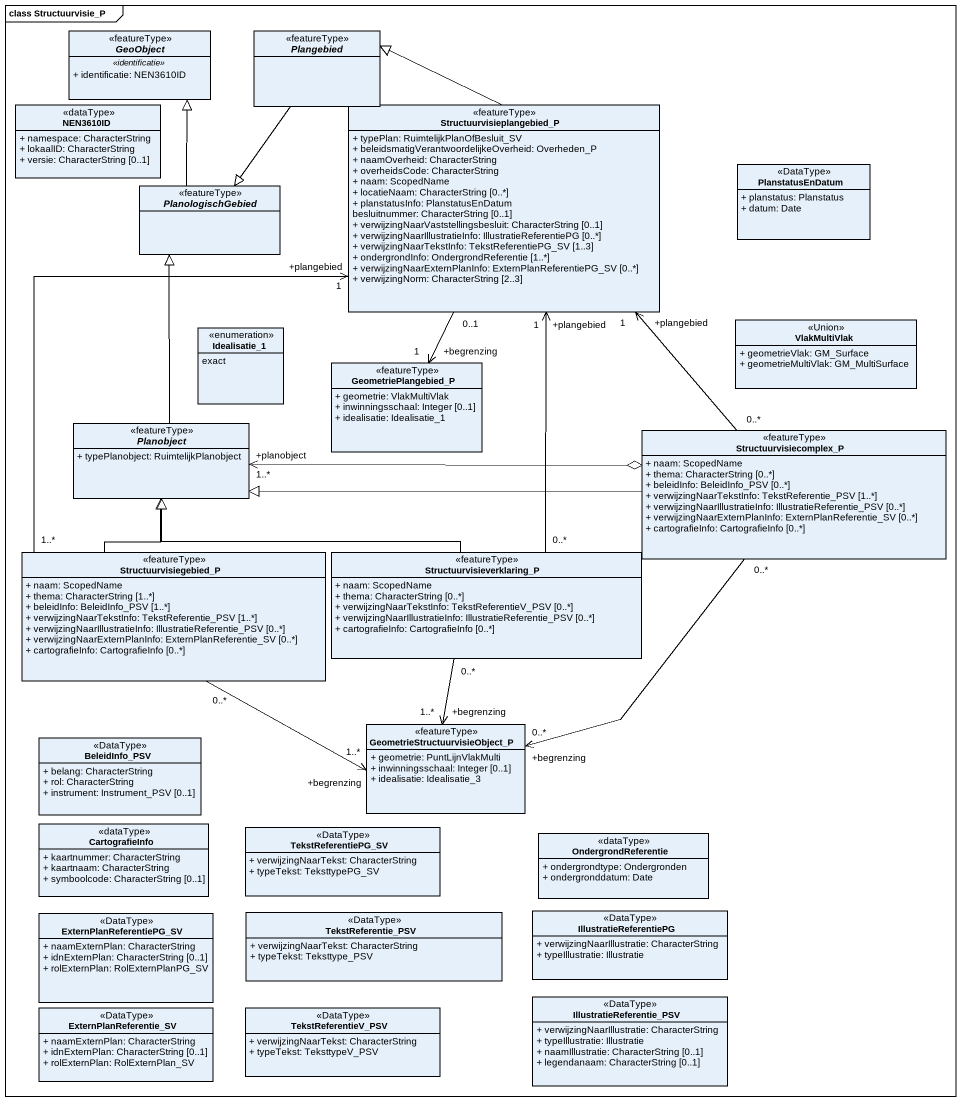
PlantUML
@startuml
mainframe class Structuurvisie_P
hide circle
hide empty members
skinparam classAttributeIconSize 0
abstract class GeoObject <<featureType>> {
  .. <<identificatie>> ..
  + identificatie: NEN3610ID
}
abstract class Plangebied <<featureType>>
class NEN3610ID <<dataType>> {
  + namespace: CharacterString
  + lokaalID: CharacterString
  + versie: CharacterString [0..1]
}
class Structuurvisieplangebied_P <<featureType>> {
  + typePlan: RuimtelijkPlanOfBesluit_SV
  + beleidsmatigVerantwoordelijkeOverheid: Overheden_P
  + naamOverheid: CharacterString
  + overheidsCode: CharacterString
  + naam: ScopedName
  + locatieNaam: CharacterString [0..*]
  + planstatusInfo: PlanstatusEnDatum
  besluitnummer: CharacterString [0..1]
  + verwijzingNaarVaststellingsbesluit: CharacterString [0..1]
  + verwijzingNaarIllustratieInfo: IllustratieReferentiePG [0..*]
  + verwijzingNaarTekstInfo: TekstReferentiePG_SV [1..3]
  + ondergrondInfo: OndergrondReferentie [1..*]
  + verwijzingNaarExternPlanInfo: ExternPlanReferentiePG_SV [0..*]
  + verwijzingNorm: CharacterString [2..3]
}
abstract class PlanologischGebied <<featureType>>
class PlanstatusEnDatum <<DataType>> {
  + planstatus: Planstatus
  + datum: Date
}
enum Idealisatie_1 {
  exact
}
class VlakMultiVlak <<Union>> {
  + geometrieVlak: GM_Surface
  + geometrieMultiVlak: GM_MultiSurface
}
class GeometriePlangebied_P <<featureType>> {
  + geometrie: VlakMultiVlak
  + inwinningsschaal: Integer [0..1]
  + idealisatie: Idealisatie_1
}
abstract class Planobject <<featureType>> {
  + typePlanobject: RuimtelijkPlanobject
}
class Structuurvisiecomplex_P <<featureType>> {
  + naam: ScopedName
  + thema: CharacterString [0..*]
  + beleidInfo: BeleidInfo_PSV [0..*]
  + verwijzingNaarTekstInfo: TekstReferentie_PSV [1..*]
  + verwijzingNaarIllustratieInfo: IllustratieReferentie_PSV [0..*]
  + verwijzingNaarExternPlanInfo: ExternPlanReferentie_SV [0..*]
  + cartografieInfo: CartografieInfo [0..*]
}
class Structuurvisiegebied_P <<featureType>> {
  + naam: ScopedName
  + thema: CharacterString [1..*]
  + beleidInfo: BeleidInfo_PSV [1..*]
  + verwijzingNaarTekstInfo: TekstReferentie_PSV [1..*]
  + verwijzingNaarIllustratieInfo: IllustratieReferentie_PSV [0..*]
  + verwijzingNaarExternPlanInfo: ExternPlanReferentie_SV [0..*]
  + cartografieInfo: CartografieInfo [0..*]
}
class Structuurvisieverklaring_P <<featureType>> {
  + naam: ScopedName
  + thema: CharacterString [0..*]
  + verwijzingNaarTekstInfo: TekstReferentieV_PSV [0..*]
  + verwijzingNaarIllustratieInfo: IllustratieReferentie_PSV [0..*]
  + cartografieInfo: CartografieInfo [0..*]
}
class BeleidInfo_PSV <<DataType>> {
  + belang: CharacterString
  + rol: CharacterString
  + instrument: Instrument_PSV [0..1]
}
class "GeometrieStructuurvisieObject_P" as GeometrieStructuurvisieObjec <<featureType>> {
  + geometrie: PuntLijnVlakMulti
  + inwinningsschaal: Integer [0..1]
  + idealisatie: Idealisatie_3
}
class CartografieInfo <<dataType>> {
  + kaartnummer: CharacterString
  + kaartnaam: CharacterString
  + symboolcode: CharacterString [0..1]
}
class TekstReferentiePG_SV <<DataType>> {
  + verwijzingNaarTekst: CharacterString
  + typeTekst: TeksttypePG_SV
}
class OndergrondReferentie <<dataType>> {
  + ondergrondtype: Ondergronden
  + ondergronddatum: Date
}
class ExternPlanReferentiePG_SV <<DataType>> {
  + naamExternPlan: CharacterString
  + idnExternPlan: CharacterString [0..1]
  + rolExternPlan: RolExternPlanPG_SV
}
class TekstReferentie_PSV <<DataType>> {
  + verwijzingNaarTekst: CharacterString
  + typeTekst: Teksttype_PSV
}
class IllustratieReferentiePG <<DataType>> {
  + verwijzingNaarIllustratie: CharacterString
  + typeIllustratie: Illustratie
}
class ExternPlanReferentie_SV <<DataType>> {
  + naamExternPlan: CharacterString
  + idnExternPlan: CharacterString [0..1]
  + rolExternPlan: RolExternPlan_SV
}
class TekstReferentieV_PSV <<DataType>> {
  + verwijzingNaarTekst: CharacterString
  + typeTekst: TeksttypeV_PSV
}
class IllustratieReferentie_PSV <<DataType>> {
  + verwijzingNaarIllustratie: CharacterString
  + typeIllustratie: Illustratie
  + naamIllustratie: CharacterString [0..1]
  + legendanaam: CharacterString [0..1]
}
Plangebied --|> PlanologischGebied
Structuurvisieplangebied_P -up-|> Plangebied
Structuurvisieplangebied_P "0..1" --> "+begrenzing\n1" GeometriePlangebied_P
PlanologischGebied -up-|> GeoObject
Planobject -up-|> PlanologischGebied
Planobject "+planobject\n1..*" <-right-o Structuurvisiecomplex_P
Structuurvisiecomplex_P "0..*" -up-> "+plangebied\n1" Structuurvisieplangebied_P
Structuurvisiecomplex_P -left-|> Planobject
Structuurvisiecomplex_P "0..*" --> "+begrenzing\n0..*" GeometrieStructuurvisieObjec
Structuurvisiegebied_P "1..*" -up-> "+plangebied\n1" Structuurvisieplangebied_P
Structuurvisiegebied_P -up-|> Planobject
Structuurvisiegebied_P "0..*" -right-> "+begrenzing\n1..*" GeometrieStructuurvisieObjec
Structuurvisieverklaring_P "0..*" -up-> "+plangebied\n1" Structuurvisieplangebied_P
Structuurvisieverklaring_P -left-|> Planobject
Structuurvisieverklaring_P "0..*" --> "+begrenzing\n1..*" GeometrieStructuurvisieObjec
@enduml
